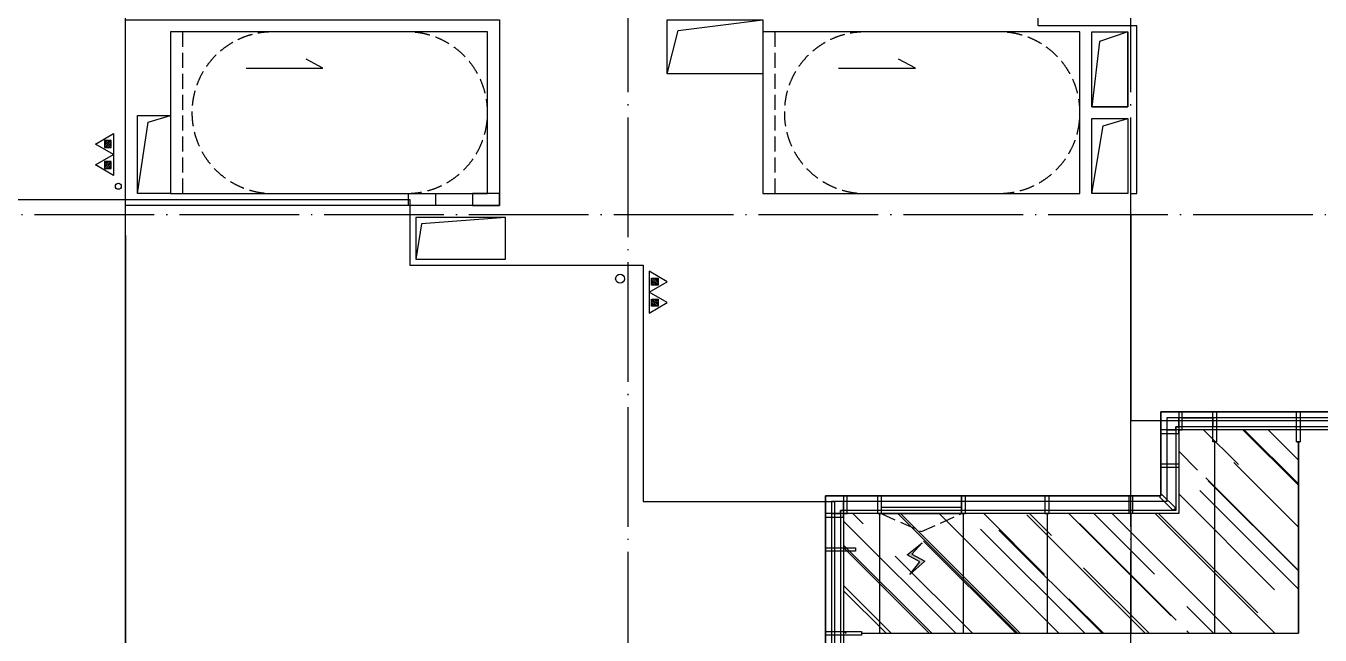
# Model space of a CAD drawing. Extents: x -292644 to 263613, y -713695 to 491457.
# Drawn here: x 15135 to 36764, y 60770 to 70950 of the extents above; entities that cross this region are included whole.
import ezdxf
from ezdxf.xclip import XClip

# ---------------------------------------------------------------- set-up
doc = ezdxf.new("R2010")
doc.units = 0
doc.header["$LTSCALE"] = 1000
doc.header["$MEASUREMENT"] = 0
for name, pattern in [('10#楼幕墙$0$DASH', [0.35, 0.25, -0.1]), ('104-10 轴网$0$DOTE', [2.4200000000000004, 2, -0.2, 0.02, -0.2]), ('X-104 8#10#平面_t3$0$109-34 轴网$0$L1$0$$AUDIT_BAD_LTYPE1', [0]), ('X-104 8#10#平面_t3$0$DASH', [0.35, 0.25, -0.1]), ('三跑梯-偶数F$0$DASH', [0.35, 0.25, -0.1])]:
    doc.linetypes.add(name, pattern=pattern)
doc.layers.get('0').update_dxf_attribs({"linetype": 'CONTINUOUS'})
for name, color, linetype in [('10#楼幕墙$0$04-电动窗', 1, 'CONTINUOUS'), ('10#楼幕墙$0$A-C_玻璃幕墙', 140, 'CONTINUOUS'), ('10#楼幕墙$0$A-SUR_看线', 231, 'CONTINUOUS'), ('10#楼幕墙$0$A-TECH_结构', 21, 'CONTINUOUS'), ('104-10 轴网$0$A_AXIS-轴线', 36, '104-10 轴网$0$DOTE'), ('X-104 8#10#平面_t3$0$A-C_玻璃幕墙', 140, 'CONTINUOUS'), ('X-104 8#10#平面_t3$0$A-E_楼梯', 171, 'CONTINUOUS'), ('X-104 8#10#平面_t3$0$A-O_分水线', 127, 'CONTINUOUS'), ('X-104 8#10#平面_t3$0$A-SUR_看线', 231, 'CONTINUOUS'), ('X-104 8#10#平面_t3$0$A-TECH_结构', 21, 'CONTINUOUS'), ('X-104 8#10#平面_t3$0$EH_玻璃', 156, 'CONTINUOUS'), ('X-104 8#10#平面_t3$0$水-消火栓', 41, 'CONTINUOUS')]:
    doc.layers.add(name, color=color, linetype=linetype)
doc.layers.add('X-104 8#10#平面_t3$0$000套内', color=226, linetype='CONTINUOUS', lineweight=30, plot=False)
doc.layers.add('X-104 8#10#平面_t3$0$04-不打印_辅助线', color=165, linetype='CONTINUOUS', plot=False)
doc.layers.add('三跑梯-偶数F$0$04-不打印_辅助线', color=165, linetype='CONTINUOUS', plot=False)
doc.layers.get('X-104 8#10#平面_t3$0$A-O_分水线').off()

# ---------------------------------------------------------------- blocks, each defined once
blk = doc.blocks.new('104-10 轴网')
at = {"layer": '104-10 轴网$0$A_AXIS-轴线', "linetype": '104-10 轴网$0$DOTE'}
for p, q in [((16799.99999999992, -6500.000000000015), (16800.00000000021, 40100.00000000004)), ((25199.99999999992, -6500.000000000015), (25200.00000000021, 40100.00000000004)), ((33599.99999999995, -6500.000000000015), (33600.00000000021, 40100.00000000004)), ((-6500.000000000022, 8399.999999999985), (48500.00000000018, 8400.000000000044))]:
    blk.add_line(p, q, dxfattribs=at)
blk = doc.blocks.new('三跑梯-偶数F')
at = {"color": 8, "linetype": '三跑梯-偶数F$0$DASH'}
for centre, start, end in [((1349.999999999999, 3950.000000000019), 0, 180), ((1350.000000004889, 1710.000000000033), 180, 0)]:
    blk.add_arc(centre, 1350.000000000002, start, end, dxfattribs=at)
at = {"layer": '三跑梯-偶数F$0$04-不打印_辅助线', "linetype": '三跑梯-偶数F$0$DASH'}
blk.add_line((0, 200), (2700, 200), dxfattribs=at)
at = {"layer": '三跑梯-偶数F$0$04-不打印_辅助线'}
blk.add_lwpolyline([(2700.000000000001, 5300), (9.094947017729282e-13, 5300), (0, 0), (2700.000000000001, -9.094947017729282e-13)], close=True, dxfattribs=at)
blk.add_lwpolyline([(605.1158375440127, 1265.188340814992), (605.1158375438672, 2550.000000000062), (458.8260643989042, 2270.000000000062)], dxfattribs=at)
blk = doc.blocks.new('X-104 8#10#平面_t3$0$uyrii7ur')
at = {"layer": 'X-104 8#10#平面_t3$0$A-TECH_结构', "linetype": 'X-104 8#10#平面_t3$0$109-34 轴网$0$L1$0$$AUDIT_BAD_LTYPE1'}
for points in [[(25249.99997658582, 20800.00000749383), (25850.00000000499, 20800.00000749383), (25850.00000000499, 19100.00000788411), (25249.99997658582, 19100.00000788411)], [(30800.00000000291, 19100.00000788414), (31949.9999765715, 19100.00000788414), (31949.9999765715, 20800.00000749389), (30800.00000000291, 20800.00000749389)], [(31249.99997658737, 18400.00000787905), (31949.99997657165, 18400.00000787905), (31949.99997657165, 18900.00000788405), (31249.99997658737, 18900.00000788405)], [(27449.9999765532, 10750.00000788458), (25849.99997655327, 10750.00000788458), (25849.99997655327, 11650.00000788731), (27449.9999765532, 11650.00000788731)], [(33549.99322787844, 10199.99893631577), (32949.99995488752, 10199.99893631577), (32949.99995488752, 11450.00000787922), (33549.99322787844, 11450.00000787922)], [(33549.99997317628, 8750.000027945673), (32949.99995863647, 8750.000027945673), (32949.99995863647, 9999.998936315766), (33549.99997317628, 9999.998936315766)], [(21649.99999999856, 7650.000007879251), (23149.99999999696, 7650.000007879251), (23149.99999999689, 8350.000000000058), (21649.99999999849, 8350.000000000058)]]:
    blk.add_lwpolyline(points, close=True, dxfattribs=at)
for points in [[(25850.00000000498, 20800.00000749383), (25335.49703044849, 20603.45774340531), (25249.99997658582, 19100.00000788411)], [(25849.99997655327, 10750.00000788458), (26036.99999999987, 11473.7839677821), (27449.99997655326, 11650.00000788731)], [(33549.99322787844, 10199.99893631577), (33549.99322787844, 11450.00000787998), (33078.99492861191, 11290.86848105729), (32949.99325937161, 10199.99893631577), (33549.99322787844, 10199.99893631577)], [(23149.99999999686, 8350.000000000058), (21746.26625576583, 8243.715887878352), (21649.99999999856, 7650.000007879251)]]:
    blk.add_lwpolyline(points, dxfattribs=at)
at = {"layer": 'X-104 8#10#平面_t3$0$A-TECH_结构'}
for points in [[(30800.00000000274, 19100.00000788414), (30994.87325166486, 20538.04205661503), (31949.9999765715, 20800.00000749389)], [(31949.99997657165, 18900.00000788405), (31380.60406085144, 18817.14181262002), (31249.99997658737, 18400.00000787905)]]:
    blk.add_lwpolyline(points, dxfattribs=at)
for points in [[(17550.00009050622, 10050.00004004798), (17550.00004707376, 8750.000050116389), (17000.00000339406, 8750.000029312563), (17181.19745823395, 9940.41740318312)], [(17550.00006878999, 8750.000036196201), (17000.00000000306, 8750.000011481054), (17000.00000000306, 10049.99993964267), (17550.00006878999, 10049.99996435782)], [(33549.99997317628, 9999.998936315766), (33549.99997317628, 8750.000027945673), (32949.99995462794, 8749.999959031004), (33137.91965881834, 9881.415826070122)]]:
    blk.add_lwpolyline(points, close=True, dxfattribs=at)
blk = doc.blocks.new('X-104 8#10#平面_t3$0$rhyseuyi')
at = {"layer": 'X-104 8#10#平面_t3$0$A-TECH_结构', "linetype": 'X-104 8#10#平面_t3$0$109-34 轴网$0$L1$0$$AUDIT_BAD_LTYPE1'}
blk.add_lwpolyline([(-500, 64499.99998456433), (-500, 54700.00000000009), (17300, 54700.00000000009), (17300, 56100.00000000009), (28500, 56100.00000000009), (28500, 63100.00000000009), (34100, 63100.00000000009), (34100, 64500.00000000009), (45299.99999999999, 64500.00000000009), (45299.99999999999, 75700.00000000009), (46699.99999999999, 75700.00000000009), (46699.99999999999, 96300.00000000009), (33100, 96300.00000000009), (33100, 93500.00000000009), (21900, 93500.00000000009), (21900, 80900.00000000009), (14900.00000000029, 80900.00000000009), (14900.00000000419, 76699.99998604327), (8900.000000004307, 76699.99998604327), (8900.000000000407, 79500.0000000001), (-3300, 79500.00000000009), (-3300, 64499.9999985063)], close=True, dxfattribs=at)
blk = doc.blocks.new('10#楼幕墙$0$$TCHSYS$WIN2D')
for p, q in [((-0.5, 0.5), (0.5, 0.5)), ((-0.5, 0.5), (-0.4999999999999999, -0.5)), ((0.5, 0.5), (0.4999999999999998, -0.5)), ((0.5, 0.1666666666666666), (-0.5, 0.1666666666666666)), ((0.5, -0.1666666666666667), (-0.5, -0.1666666666666667)), ((-0.4999999999999999, -0.5), (0.5, -0.5))]:
    blk.add_line(p, q)
blk = doc.blocks.new('10#楼幕墙$0$开启扇')
at = {"layer": '10#楼幕墙$0$04-电动窗'}
h = blk.add_hatch(color=1, dxfattribs=at)
h.dxf.hatch_style = 1
h.paths.add_polyline_path([(680.5562354524154, 539.9632903847669), (509.7987490945379, 728.6290481947071), (726.3024437201093, 845.9672921814199), (478.2154791858056, 1065.595502953947), (646.9190324007068, 855.8806169162563), (430.4153377751354, 738.5423729295435)])
at = {"linetype": '10#楼幕墙$0$DASH'}
blk.add_lwpolyline([(0, 49.99999999714782), (670, 349.9999999971478), (1340, 49.99999999714782)], dxfattribs=at)
at = {"layer": '10#楼幕墙$0$04-电动窗', "color": 1}
blk.add_lwpolyline([(680.5562354524154, 539.9632903847669), (509.7987490945379, 728.6290481947071), (726.3024437201093, 845.9672921814199), (478.2154791858056, 1065.595502953947), (646.9190324007068, 855.8806169162563), (430.4153377751354, 738.5423729295435), (680.5562354524154, 539.9632903847669)], close=True, dxfattribs=at)
at = {"xscale": -1340, "yscale": 300, "zscale": 1340, "rotation": 180}
blk.add_blockref('10#楼幕墙$0$$TCHSYS$WIN2D', (670, -100), dxfattribs=at)
blk = doc.blocks.new('10#楼幕墙$0$A$C13E80662')
for points in [[(150.0005130732898, 150.2641038001748), (150.0005130732898, 200.2641038001238), (0.0005130732897669077, 200.2641038001238), (0.0005130732897669077, 0.2641038001238485), (150.0005130732898, 0.2641038001238485)], [(150.0005130732898, 0.2641038001747802), (200.0005130733043, 0.2641038001747802), (200.0005130733043, 150.2641038001748), (150.0005130732898, 150.2641038001748)]]:
    blk.add_lwpolyline(points)
blk = doc.blocks.new('*U3405')
blk.add_lwpolyline([(509.9999999971842, 0), (0, 0), (0, 150), (509.9999999971842, 150)], close=True)
blk = doc.blocks.new('10#楼幕墙')
at = {"layer": '10#楼幕墙$0$A-C_玻璃幕墙'}
for points in [[(45600.00000000006, 64200.00000000003), (34400.00000000006, 64200.00000000003), (34400.00000000006, 62800.00000000003), (28800.00000000006, 62800.00000000003), (28800.00000000006, 55800.00000000001), (17600.00000000006, 55800.00000000001), (17600.00000000006, 54400.00000000001), (-799.9999999999418, 54400.00000000001), (-799.9999999999418, 64200.00000000003), (-3599.999999999942, 64200.00000000003), (-3599.999999999942, 79800.00000000003), (9200.000000000058, 79800.00000000003), (9200.000000000058, 77000.00000000003), (14600.00000000006, 77000.00000000003), (14600.00000000006, 81200.00000000003), (21600.00000000006, 81200.00000000003), (21600.00000000006, 93800.00000000003), (32800.00000000006, 93800.00000000003), (32800.00000000006, 96600.00000000003), (47000.00000000006, 96600.00000000003), (47000.00000000006, 75400.00000000003), (45600.00000000006, 75400.00000000003)], [(45550.00000000006, 64250.00000000003), (34350.00000000006, 64250.00000000003), (34350.00000000006, 62850.00000000003), (28750.00000000006, 62850.00000000003), (28750.00000000006, 55850.00000000001), (17550.00000000006, 55850.00000000001), (17550.00000000006, 54450.00000000001), (-749.9999999999418, 54450.00000000001), (-749.9999999999418, 64250.00000000003), (-3549.999999999942, 64250.00000000003), (-3549.999999999942, 79750.00000000003), (9150.000000000058, 79750.00000000003), (9150.000000000058, 76950.00000000003), (14650.00000000006, 76950.00000000003), (14650.00000000006, 81150.00000000003), (21650.00000000006, 81150.00000000003), (21650.00000000006, 93750.00000000003), (32850.00000000006, 93750.00000000003), (32850.00000000006, 96550.00000000003), (46950.00000000006, 96550.00000000003), (46950.00000000006, 75450.00000000003), (45550.00000000006, 75450.00000000003)], [(45400.00000000006, 64400.00000000003), (34200.00000000006, 64400.00000000003), (34200.00000000006, 63000.00000000003), (28600.00000000006, 63000.00000000003), (28600.00000000006, 56000.00000000001), (17400.00000000006, 56000.00000000001), (17400.00000000006, 54600.00000000001), (-599.9999999999418, 54600.00000000001), (-599.9999999999418, 64400.00000000003), (-3399.999999999942, 64400.00000000003), (-3399.999999999942, 79600.00000000003), (9000.000000000058, 79600.00000000003), (9000.000000000058, 76800.00000000003), (14800.00000000006, 76800.00000000003), (14800.00000000006, 81000.00000000003), (21800.00000000006, 81000.00000000003), (21800.00000000006, 93600.00000000003), (33000.00000000006, 93600.00000000003), (33000.00000000006, 96400.00000000003), (46800.00000000006, 96400.00000000003), (46800.00000000006, 75600.00000000003), (45400.00000000006, 75600.00000000003)], [(34400.00000000005, 64200.00000000003), (34460.00000000008, 64200.00000000006), (34460.00000000005, 64500.00000000006), (34400.00000000005, 64500.00000000009)], [(34970.00000000338, 64499.99998604678), (35030.00000000338, 64499.99998604678), (35030.00000000215, 63999.99998601023), (34970.00000000215, 63999.99998601023)], [(36370.0000000046, 64499.99998604678), (36430.0000000046, 64499.99998604678), (36430.00000000466, 63999.99998601023), (36370.00000000466, 63999.99998601023)], [(34400.00000000008, 64140), (34400.00000000005, 64200.00000000003), (34100.00000000005, 64200), (34100.00000000005, 64140)], [(34400, 63629.99998604556), (34400, 63569.99998604556), (34100.00000000268, 63569.99998604556), (34100.00000000268, 63629.99998604556)], [(28800.00000000005, 62800.00000000003), (28860.00000000008, 62800.00000000006), (28860.00000000005, 63100.00000000006), (28800.00000000005, 63100.00000000009)], [(29430.00000000425, 62799.99998604515), (29370.00000000425, 62799.99998604515), (29370.00000000425, 63099.9999860448), (29430.00000000425, 63099.9999860448)], [(30830.00000000425, 62799.99998604498), (30770.00000000425, 62799.99998604498), (30770.00000000425, 63099.99998604463), (30830.00000000425, 63099.99998604463)], [(32230.00000000425, 62799.99998604498), (32170.00000000425, 62799.99998604498), (32170.00000000425, 63099.99998604463), (32230.00000000425, 63099.99998604463)], [(33630.00000000425, 62799.99998604498), (33570.00000000425, 62799.99998604498), (33570.00000000425, 63099.99998604463), (33630.00000000425, 63099.99998604463)], [(34078.78679656447, 63078.78679656444), (34121.21320343571, 63121.21320343562), (34350.00000000006, 62892.42640687127), (34307.57359312888, 62850.00000000009)], [(28800.00000000008, 62740), (28800.00000000005, 62800.00000000003), (28500.00000000005, 62800), (28500.00000000005, 62740)], [(29000.00000000175, 62229.99998604241), (29000.00000000175, 62169.99998604241), (28500.00000000437, 62169.9999860434), (28500.00000000437, 62229.9999860434)], [(29100.00000000175, 60829.99998604241), (29100.00000000175, 60769.99998604241), (28500.00000000437, 60769.9999860434), (28500.00000000437, 60829.9999860434)]]:
    blk.add_lwpolyline(points, close=True, dxfattribs=at)
at = {"layer": '10#楼幕墙$0$A-SUR_看线'}
for p, q in [((36370.0000000046, 63999.99998601017), (36430.0000000046, 63999.99998601017)), ((29370.00000000413, 62799.99998604474), (29430.00000000413, 62799.99998604474)), ((30770.00000000413, 62799.99998604463), (30830.00000000413, 62799.99998604463)), ((32170.00000000413, 62799.99998604463), (32230.00000000413, 62799.99998604463))]:
    blk.add_line(p, q, dxfattribs=at)
at = {"layer": '10#楼幕墙$0$A-TECH_结构'}
blk.add_lwpolyline([(45300.00000000006, 64500.00000000003), (34100.00000000006, 64500.00000000003), (34100.00000000006, 63100.00000000003), (28500.00000000006, 63100.00000000003), (28500.00000000006, 56100.00000000001), (17300.00000000006, 56100.00000000001), (17300.00000000006, 54700.00000000001), (-499.9999999999418, 54700.00000000001), (-499.9999999999418, 64500.00000000003), (-3299.999999999942, 64500.00000000003), (-3299.999999999942, 79500.00000000003), (8900.000000000058, 79500.00000000003), (8900.000000000058, 76700.00000000003), (14900.00000000006, 76700.00000000003), (14900.00000000006, 80900.00000000003), (21900.00000000006, 80900.00000000003), (21900.00000000006, 93500.00000000003), (33100.00000000006, 93500.00000000003), (33100.00000000006, 96300.00000000003), (46700.00000000006, 96300.00000000003), (46700.00000000006, 75700.00000000003), (45300.00000000006, 75700.00000000003)], close=True, dxfattribs=at)
at = {"layer": '10#楼幕墙$0$A-C_玻璃幕墙'}
for name, p, rotation in [('10#楼幕墙$0$A$C13E80662', (34199.73589619993, 64400.00051307332), 270), ('*U3405', (34969.99951504376, 64399.9996879416), 180), ('10#楼幕墙$0$A$C13E80662', (28599.73589619993, 63000.00051307332), 270)]:
    blk.add_blockref(name, p, dxfattribs=dict(at, rotation=rotation))
at = {"layer": '10#楼幕墙$0$A-C_玻璃幕墙', "xscale": -1, "rotation": 180}
for p in [(29430.00000000413, 62849.99998604509), (29430.00000000413, 62849.99998604335)]:
    blk.add_blockref('10#楼幕墙$0$开启扇', p, dxfattribs=at)
blk = doc.blocks.new('X-104 8#10#平面_t3$0$$TWTSYS$00000546')
h = blk.add_hatch()
h.set_pattern_fill('ANSI31', color=256, scale=200, style=0)
h.set_pattern_definition([(45, (-38543.80223862439, -6670.830405693208), (-17.67766952966369, 17.67766952966369), [])])
h.paths.add_polyline_path([(-64.92232553117356, 173.7449990885525), (64.922325531159, 173.7449990885525), (64.922325531159, 43.90034802621994), (-64.92232553117356, 43.90034802621994)])
for points in [[(0, 343.6163707387423), (-198.3870041439732, 0), (198.3870041439732, 0)], [(-64.92232553117356, 173.7449990885525), (64.922325531159, 173.7449990885525), (64.922325531159, 43.90034802621994), (-64.92232553117356, 43.90034802621994)]]:
    blk.add_lwpolyline(points, close=True)
blk = doc.blocks.new('X-104 8#10#平面_t3$0$A$C46662BA1')
at = {"layer": 'X-104 8#10#平面_t3$0$水-消火栓'}
for centre, radius in [((16680.02259991864, 68269.99998604925), 50), ((25066.16873331926, 66725.96385624076), 75)]:
    blk.add_circle(centre, radius, dxfattribs=at)
at = {"layer": 'X-104 8#10#平面_t3$0$水-消火栓', "yscale": 0.88, "zscale": 0.88}
for p, xscale, rotation in [((16600.0000000031, 68975.41943634972), -0.88, 90), ((16600.0000000031, 68626.25830905624), -0.88, 90), ((25550.00000001166, 66674.5805715261), 0.88, 270), ((25550.00000001166, 66325.41944423261), 0.88, 270)]:
    blk.add_blockref('X-104 8#10#平面_t3$0$$TWTSYS$00000546', p, dxfattribs=dict(at, xscale=xscale, rotation=rotation))
blk = doc.blocks.new('X-104 8#10#平面_t3$0$A$C5E1742DD')
at = {"layer": 'X-104 8#10#平面_t3$0$04-不打印_辅助线', "color": 2, "linetype": 'X-104 8#10#平面_t3$0$109-34 轴网$0$L1$0$$AUDIT_BAD_LTYPE1'}
for points in [[(-119.9999999997308, 1099.703687444497), (330.0000000002692, 1099.703687444497), (330.0000000002692, 900.001630483508), (-119.9999999997308, 900.001630483508)], [(950.0000000765867, 900.001630483508), (1400.000000076587, 900.001630483508), (1400.000000076587, 1100.001630483508), (950.0000000765867, 1100.001630483508)]]:
    blk.add_lwpolyline(points, close=True, dxfattribs=at)
blk = doc.blocks.new('X-104 8#10#平面_t3')
at = {"layer": 'X-104 8#10#平面_t3$0$EH_玻璃'}
h = blk.add_hatch(dxfattribs=at)
h.set_pattern_fill('AR-RROOF', color=256, scale=600, angle=-45.00000000000003)
h.set_pattern_definition([(314.9999999999999, (16430.00000000628, 129999.9999860433), (1724.209175245277, -646.5784407169797), [11430, -1524, 3810, -762]), (314.9999999999999, (17416.03212209965, 129552.783231214), (177.8090711971697, 1255.439805725468), [2286, -251.46, 4572, -571.5]), (314.9999999999999, (17157.40074581291, 130188.5853645857), (3162.846205840555, -2440.833613706597), [6096, -1066.8, 3048, -762])])
h.paths.add_polyline_path([(28800.00000000006, 62799.99998604335), (34400.00000000006, 62799.99998604335), (34400.00000000006, 64200.00000000076), (36400.00000000771, 64199.99998604337), (36400.00000000125, 60799.99998604326), (28800.00000000006, 60799.9999860433)])
at = {"layer": 'X-104 8#10#平面_t3$0$000套内'}
for points in [[(33600.00000000335, 64349.9999860433), (33600.00000000335, 68149.99998604985), (33700.00000000653, 68150.00000787915), (33700.00000000653, 70950.0000078792), (32049.9999765716, 70950.0000078792), (32049.9999765716, 80300.00000749383), (24949.99997658588, 80300.00000749384), (24949.99997658588, 80999.99998607123), (21750.00000000399, 80999.99998607123), (21750.00000000398, 93649.9999860433), (32950.00000000629, 93649.99998604327), (32950.00000000629, 96449.99998612823), (46850.00000000341, 96449.99998612826), (46850.00000000341, 80899.9999860433), (46850.00000000411, 75549.99998604323), (45449.99999997539, 75549.9999860432), (45449.99999997539, 64349.9999860433)], [(28650.00000000386, 62999.9999860433), (28650.00000000386, 55949.9999860433), (17450.00000000386, 55949.9999860433), (17450.00000000386, 54549.9999860433), (-649.9999999984684, 54549.99998604342), (-649.9999998457824, 64349.99998605804), (-3449.999999841802, 64349.99998605803), (-3449.999999997544, 79649.99998605573), (9050.00000000398, 79649.99998605573), (9050.00000000398, 76849.9999860433), (14799.99999996935, 76849.99998604319), (14799.99999996935, 68050.0000078792), (21549.99999999855, 68050.0000078792), (21549.99999999855, 66950.0000078792), (25450.00000001158, 66950.0000078792), (25450.00000001158, 62999.99998814457), (28650.00000000386, 62999.9999860433)]]:
    blk.add_lwpolyline(points, close=True, dxfattribs=at)
at = {"layer": 'X-104 8#10#平面_t3$0$000套内', "linetype": 'X-104 8#10#平面_t3$0$109-34 轴网$0$L1$0$$AUDIT_BAD_LTYPE1'}
blk.add_lwpolyline([(16800.00000000311, 71050.00000788413), (23049.99999999775, 71050.00000788413), (23049.99999999775, 67950.00000787919), (16800.00000000311, 67950.00000787919)], close=True, dxfattribs=at)
blk.add_lwpolyline([(33600.00000000005, 67800.00000000004), (33600.00000000003, 64349.9999860433)], dxfattribs=at)
at = {"layer": 'X-104 8#10#平面_t3$0$A-C_玻璃幕墙'}
for p, q in [((35000.0000000041, 63999.9999860102), (35000.0000000041, 60799.9999860433)), ((36400.00000000451, 63999.9999860102), (36400.00000000445, 60799.9999860433)), ((29400.0000000041, 62799.9999860447), (29400.0000000041, 60799.9999860433)), ((30800.0000000041, 62799.99998604458), (30800.0000000041, 60799.9999860433)), ((32200.0000000041, 62799.99998604458), (32200.0000000041, 60799.9999860433)), ((33600.00000000387, 62800), (33600.00000000387, 60799.9999860433))]:
    blk.add_line(p, q, dxfattribs=at)
blk.add_lwpolyline([(29100.00000000163, 60799.99998604231), (36400.00000000509, 60799.9999860433), (36400.00000000388, 63999.9999860102)], dxfattribs=at)
at = {"layer": 'X-104 8#10#平面_t3$0$A-SUR_看线'}
for p, q in [((36370.00000000451, 63999.9999860102), (36430.00000000451, 63999.9999860102)), ((29370.0000000041, 62799.9999860447), (29430.0000000041, 62799.9999860447)), ((30770.0000000041, 62799.99998604458), (30830.0000000041, 62799.99998604458)), ((32170.0000000041, 62799.99998604458), (32230.0000000041, 62799.99998604458))]:
    blk.add_line(p, q, dxfattribs=at)
at = {"layer": 'X-104 8#10#平面_t3$0$A-SUR_看线', "linetype": 'X-104 8#10#平面_t3$0$DASH', "ltscale": 2, "const_width": 30}
blk.add_lwpolyline([(16800.00000000002, 67450.00000000004), (16800.00000000002, 54700.00000000001)], dxfattribs=at)
at = {"linetype": 'X-104 8#10#平面_t3$0$109-34 轴网$0$L1$0$$AUDIT_BAD_LTYPE1'}
ref = blk.add_blockref('10#楼幕墙', (0, 0), dxfattribs=at)
XClip(ref).set_block_clipping_path([(-18549.99999999996, -12899.99999999999), (65550.00000000006, 343500.0000000001)])
ref = blk.add_blockref('104-10 轴网', (1.455191522836685e-11, 59400.00000000001))
XClip(ref).set_block_clipping_path([(-16049.999999999925, -11899.999999999949), (58049.99999999998, 45500.000000000095)])
blk.add_blockref('X-104 8#10#平面_t3$0$uyrii7ur', (5.820766091346741e-11, 59399.99999999997), dxfattribs=at)
at = {"layer": 'X-104 8#10#平面_t3$0$04-不打印_辅助线', "linetype": 'X-104 8#10#平面_t3$0$109-34 轴网$0$L1$0$$AUDIT_BAD_LTYPE1'}
blk.add_blockref('X-104 8#10#平面_t3$0$A$C5E1742DD', (21649.99999999862, 67050.00000787922), dxfattribs=at)
at = {"layer": 'X-104 8#10#平面_t3$0$A-E_楼梯', "rotation": 270}
for p in [(17549.9999999986, 70850.00000787913), (27449.99995488763, 70850.00003642858)]:
    blk.add_blockref('三跑梯-偶数F', p, dxfattribs=at)
at = {"layer": 'X-104 8#10#平面_t3$0$A-O_分水线', "linetype": 'X-104 8#10#平面_t3$0$109-34 轴网$0$L1$0$$AUDIT_BAD_LTYPE1'}
blk.add_blockref('X-104 8#10#平面_t3$0$A$C46662BA1', (0, -2.91038304567337e-11), dxfattribs=at)
at = {"layer": 'X-104 8#10#平面_t3$0$A-TECH_结构', "linetype": 'X-104 8#10#平面_t3$0$109-34 轴网$0$L1$0$$AUDIT_BAD_LTYPE1'}
blk.add_blockref('X-104 8#10#平面_t3$0$rhyseuyi', (5.820766091346741e-11, -1.164153218269348e-10), dxfattribs=at)

msp = doc.modelspace()

# ---------------------------------------------------------------- block references
msp.add_blockref('X-104 8#10#平面_t3', (0, 0))

doc.saveas('drawing.dxf')
